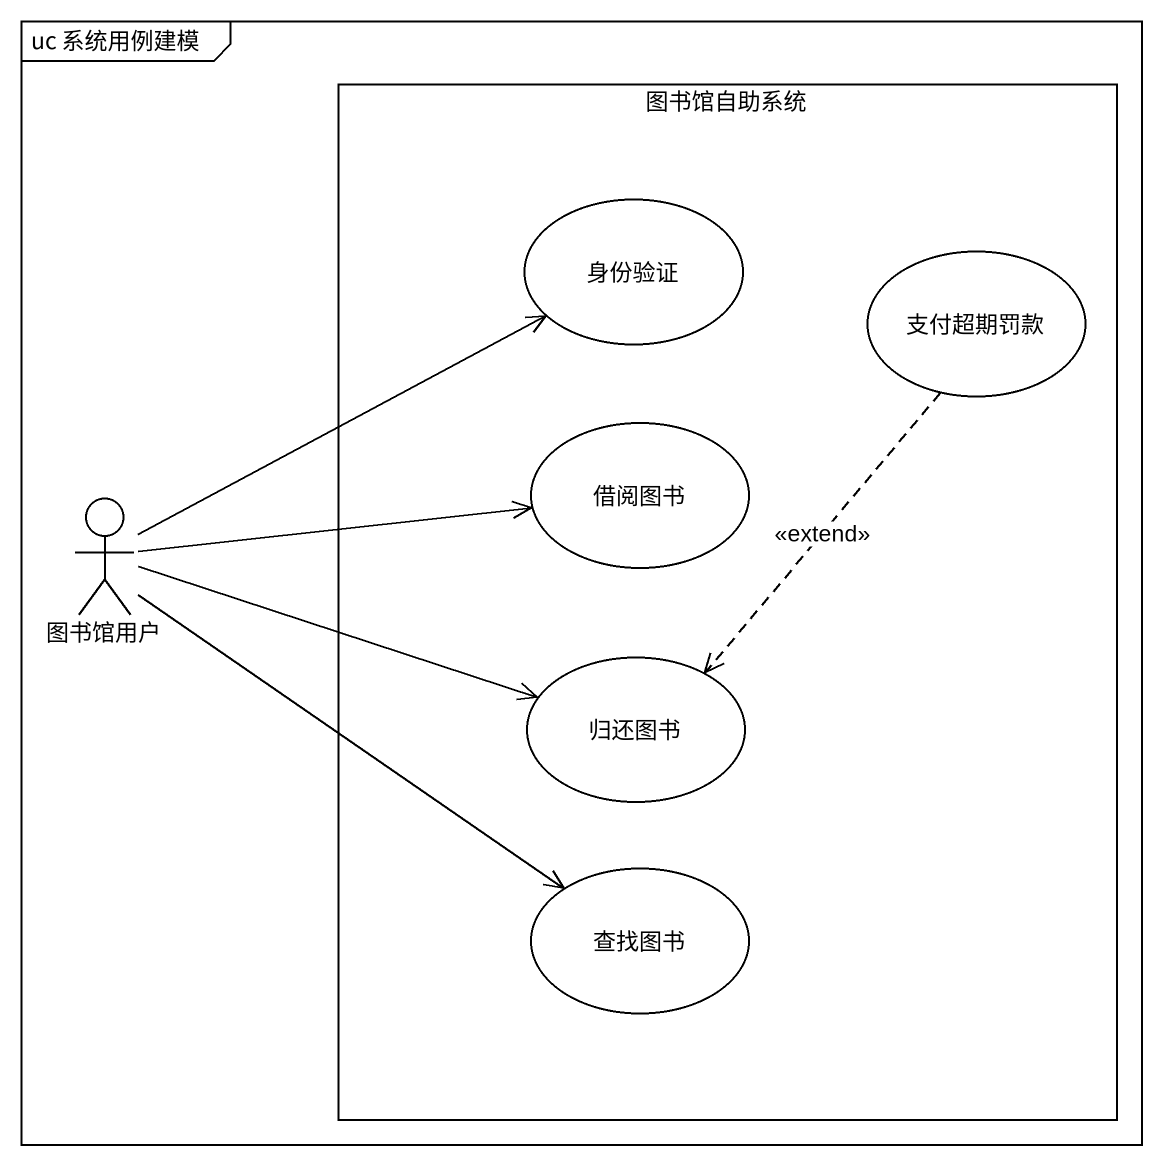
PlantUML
@startuml
mainframe uc 系统用例建模
rectangle 图书馆自助系统 {
  usecase 身份验证
  usecase 支付超期罚款
  usecase 借阅图书
  usecase 归还图书
  usecase 查找图书
}
actor 图书馆用户
支付超期罚款 ..> 归还图书 : <<extend>>
图书馆用户 -up-> 身份验证
图书馆用户 -right-> 借阅图书
图书馆用户 -right-> 归还图书
图书馆用户 --> 查找图书
@enduml
